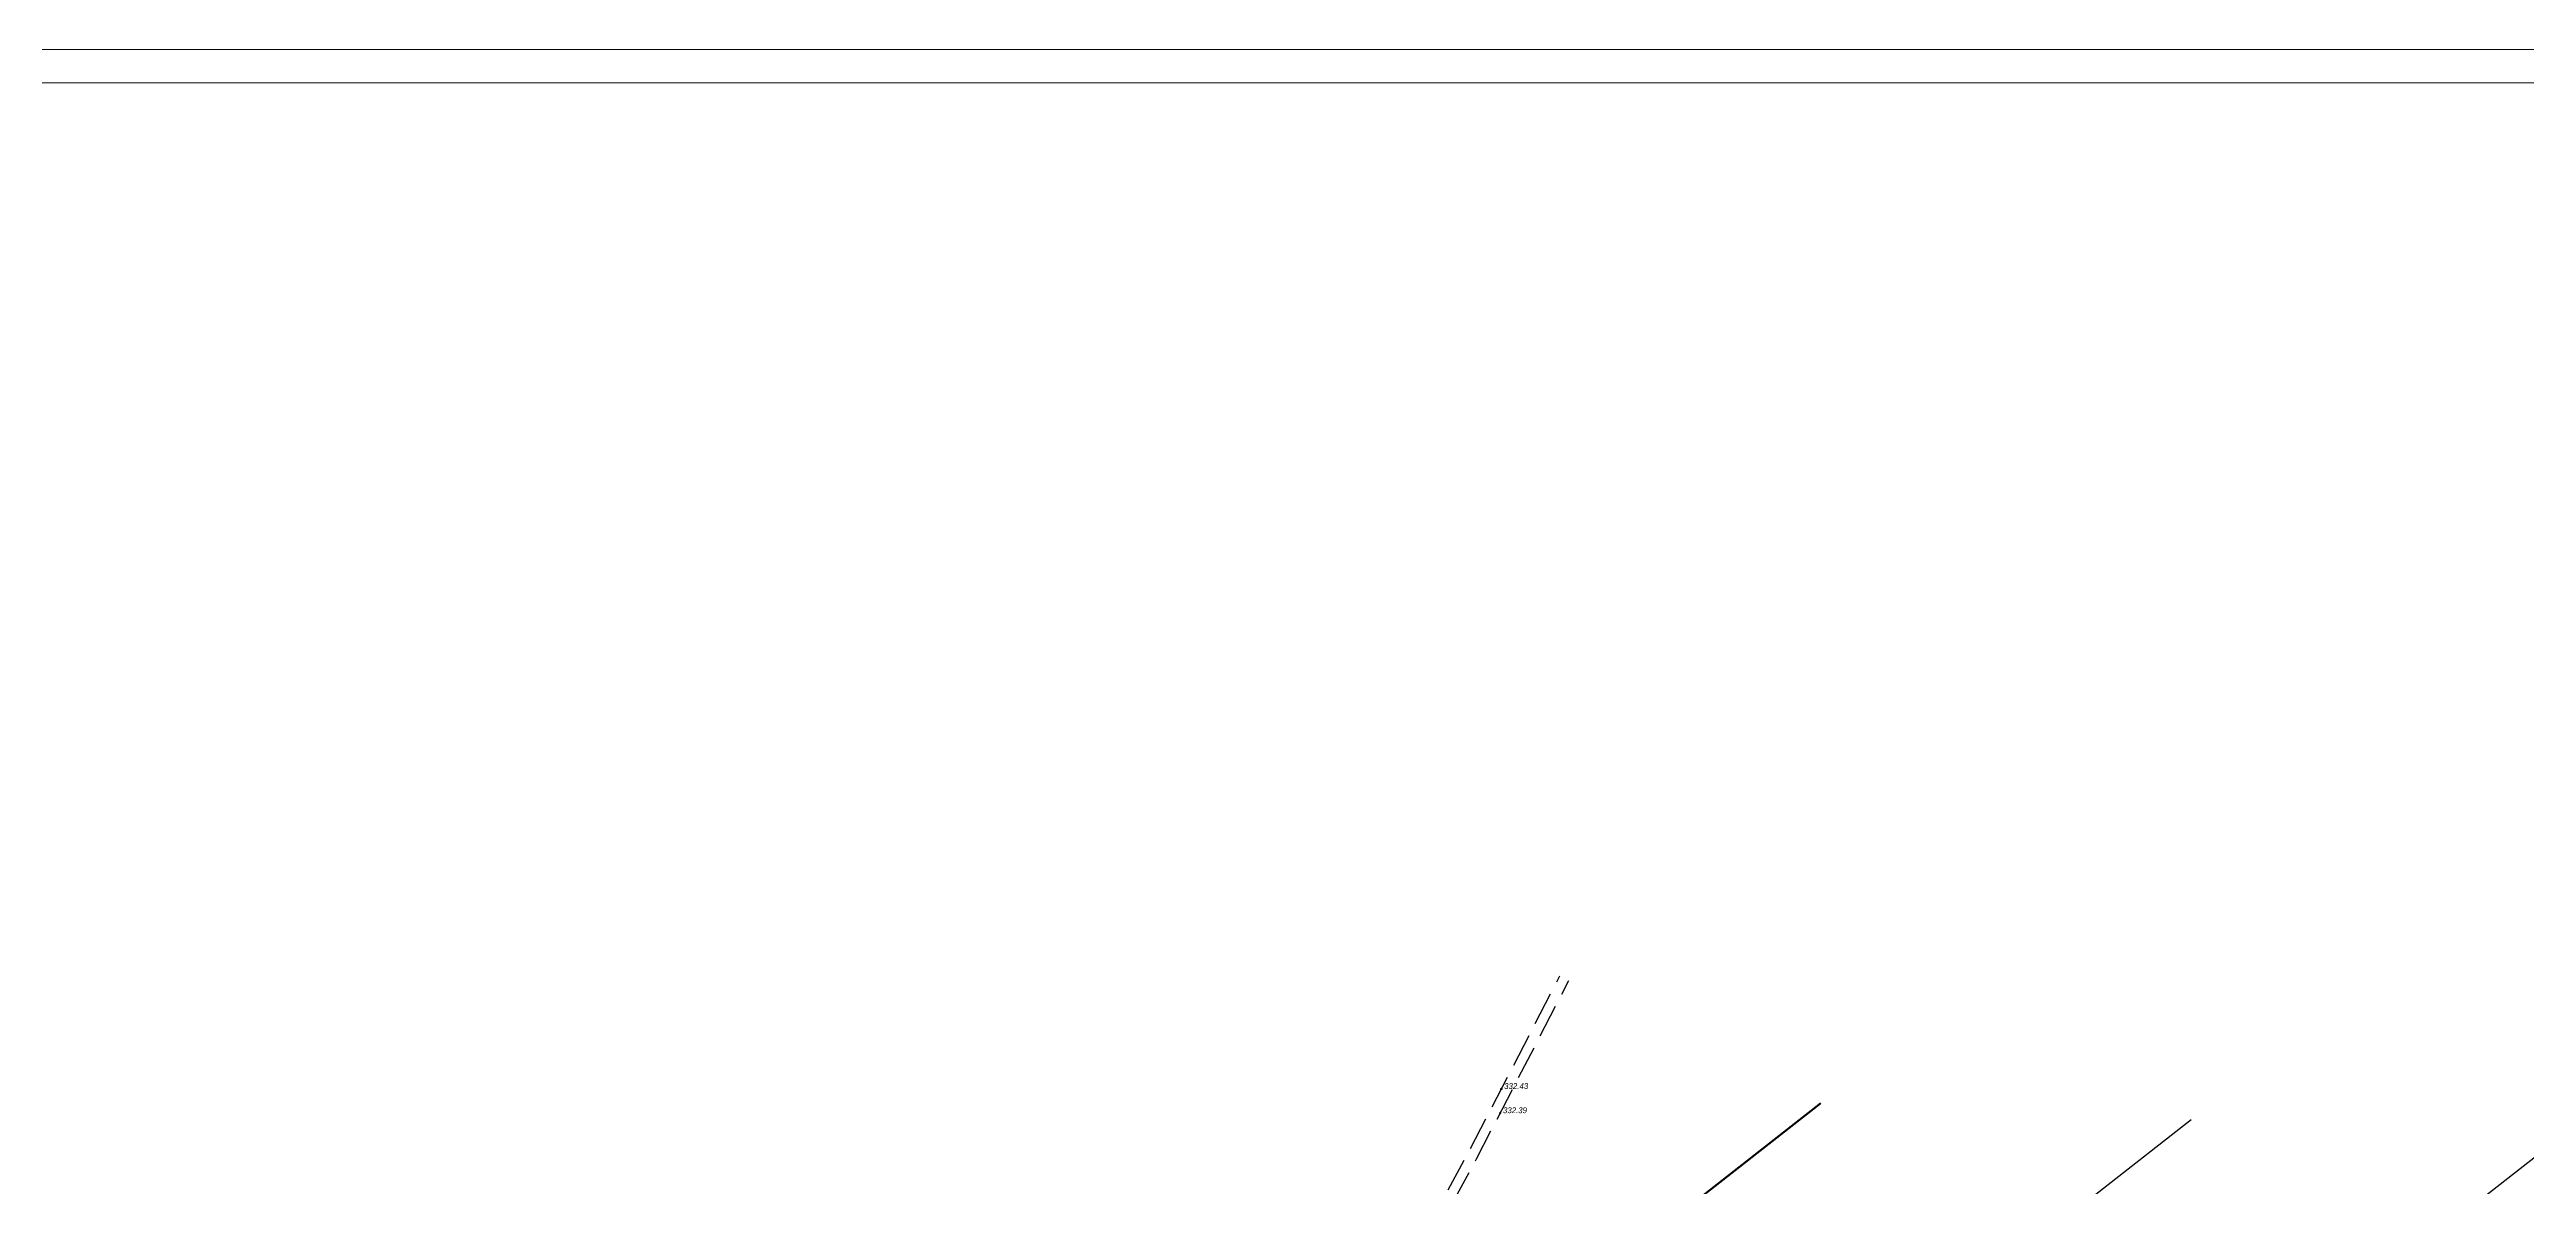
# Model space of a CAD drawing. Extents: x 108150 to 142535, y -18867 to -9422.
# Drawn here: x 140014.3 to 140383.9, y -13064.4 to -12894.6 of the extents above; entities that cross this region are included whole.
import ezdxf

# ---------------------------------------------------------------- set-up
doc = ezdxf.new("R2010")
doc.units = 0
doc.header["$MEASUREMENT"] = 0
doc.linetypes.add('ДОРОГИ_ГРУНТ', pattern=[7, 5, -2])
for name, color, linetype in [('(025) Дорога', 7, 'Continuous'), ('GEO_POINTS111', 7, 'Continuous'), ('R_Поверхность1_CNT-MAJ', 7, 'Continuous'), ('R_Поверхность1_CNT-MIN', 7, 'Continuous')]:
    doc.layers.add(name, color=color, linetype=linetype)

msp = doc.modelspace()

# ---------------------------------------------------------------- linework, layer by layer
at = {"layer": '(025) Дорога', "linetype": 'ДОРОГИ_ГРУНТ', "flags": 128}
for points in [[(140108.744, -13336.67), (140120.323, -13295.5615, -0.17818208), (140137.6532, -13271.6536, -0.12834611), (140155.8633, -13265.3016, 0.20344172), (140163.3571, -13261.3839, 0.12694839), (140167.4424, -13252.595), (140173.6242, -13234.789), (140175.4258, -13222.185), (140175.4258, -13211.2983), (140177.8525, -13198.6857), (140181.8583, -13177.6962), (140186.8229, -13163.5316), (140191.4199, -13147.3292), (140199.6527, -13121.6678), (140211.0375, -13087.1558), (140225.9345, -13059.543), (140239.7229, -13032.9294)], [(140161.508, -13264.9745, 0.0817289), (140164.5162, -13262.336, 0.12553813), (140168.8961, -13252.9814), (140175.0887, -13235.1444), (140176.9258, -13222.2916), (140176.9258, -13211.4413), (140179.3257, -13198.9681), (140183.3108, -13178.087), (140188.2535, -13163.9848), (140192.8559, -13147.7631), (140201.0791, -13122.1319), (140212.4205, -13087.7515), (140227.2606, -13060.2442), (140241.0548, -13033.6194)]]:
    msp.add_lwpolyline(points, format="xyb", dxfattribs=at)
at = {"color": 0, "linetype": 'Continuous', "lineweight": 13}
for p, q in [((139113.4587, -12894.5928), (142151.6637, -12894.5928)), ((139133.4587, -12899.5928), (142146.6637, -12899.5928))]:
    msp.add_line(p, q, dxfattribs=at)
at = {"layer": 'GEO_POINTS111'}
for points, elevation in [([(140230.9786, -13049.8071), (140230.9786, -13049.8071)], 332.4313), ([(140230.7969, -13053.4185), (140230.7969, -13053.4185)], 332.3948)]:
    msp.add_lwpolyline(points, dxfattribs=dict(at, elevation=elevation))
for centre in [(140230.9786, -13049.8071, 332.4313), (140230.7969, -13053.4185, 332.3948)]:
    msp.add_circle(centre, 0.0875, dxfattribs=at)
at = {"layer": 'R_Поверхность1_CNT-MAJ', "color": 42, "const_width": 0.3, "elevation": 332}
msp.add_lwpolyline([(140159.0735, -13264.5386), (140148.7119, -13244.0644), (140147.9029, -13242.8175), (140137.3307, -13230.4677), (140135.7265, -13228.0585), (140131.772, -13221.6248), (140130.3472, -13219.8021), (140129.0484, -13218.3834), (140109.8326, -13199.5963), (140105.9452, -13194.8573), (140105.6411, -13194.429), (140105.4414, -13194.0385), (140105.3462, -13193.6858), (140105.3553, -13193.371), (140105.4689, -13193.0939), (140105.6868, -13192.8547), (140256.8814, -13069.5352), (140260.4822, -13066.1748), (140278.6493, -13051.9267)], dxfattribs=at)
at = {"layer": 'R_Поверхность1_CNT-MIN', "color": 44}
for points, elevation in [([(140294.685, -13085.1495), (140333.9126, -13054.3839)], 331.5), ([(140331.3279, -13102.1571), (140389.176, -13056.8411)], 331)]:
    msp.add_lwpolyline(points, dxfattribs=dict(at, elevation=elevation))

# ---------------------------------------------------------------- texts
at = {"layer": 'GEO_POINTS111', "color": 7, "char_height": 0.876, "attachment_point": 1}
for s, insert, width in [('\\fD431|b0|i1|c0|p34;\\W1.0000000000;\\T1.0000000000;\\o\\l332.43', (140231.4055, -13048.9311, 332.4313), 4.042626), ('\\fD431|b0|i1|c0|p34;\\W1.0000000000;\\T1.0000000000;\\o\\l332.39', (140231.2238, -13052.5425, 332.3948), 3.937013)]:
    msp.add_mtext(s, dxfattribs=dict(at, insert=insert, width=width))

doc.saveas('drawing.dxf')
